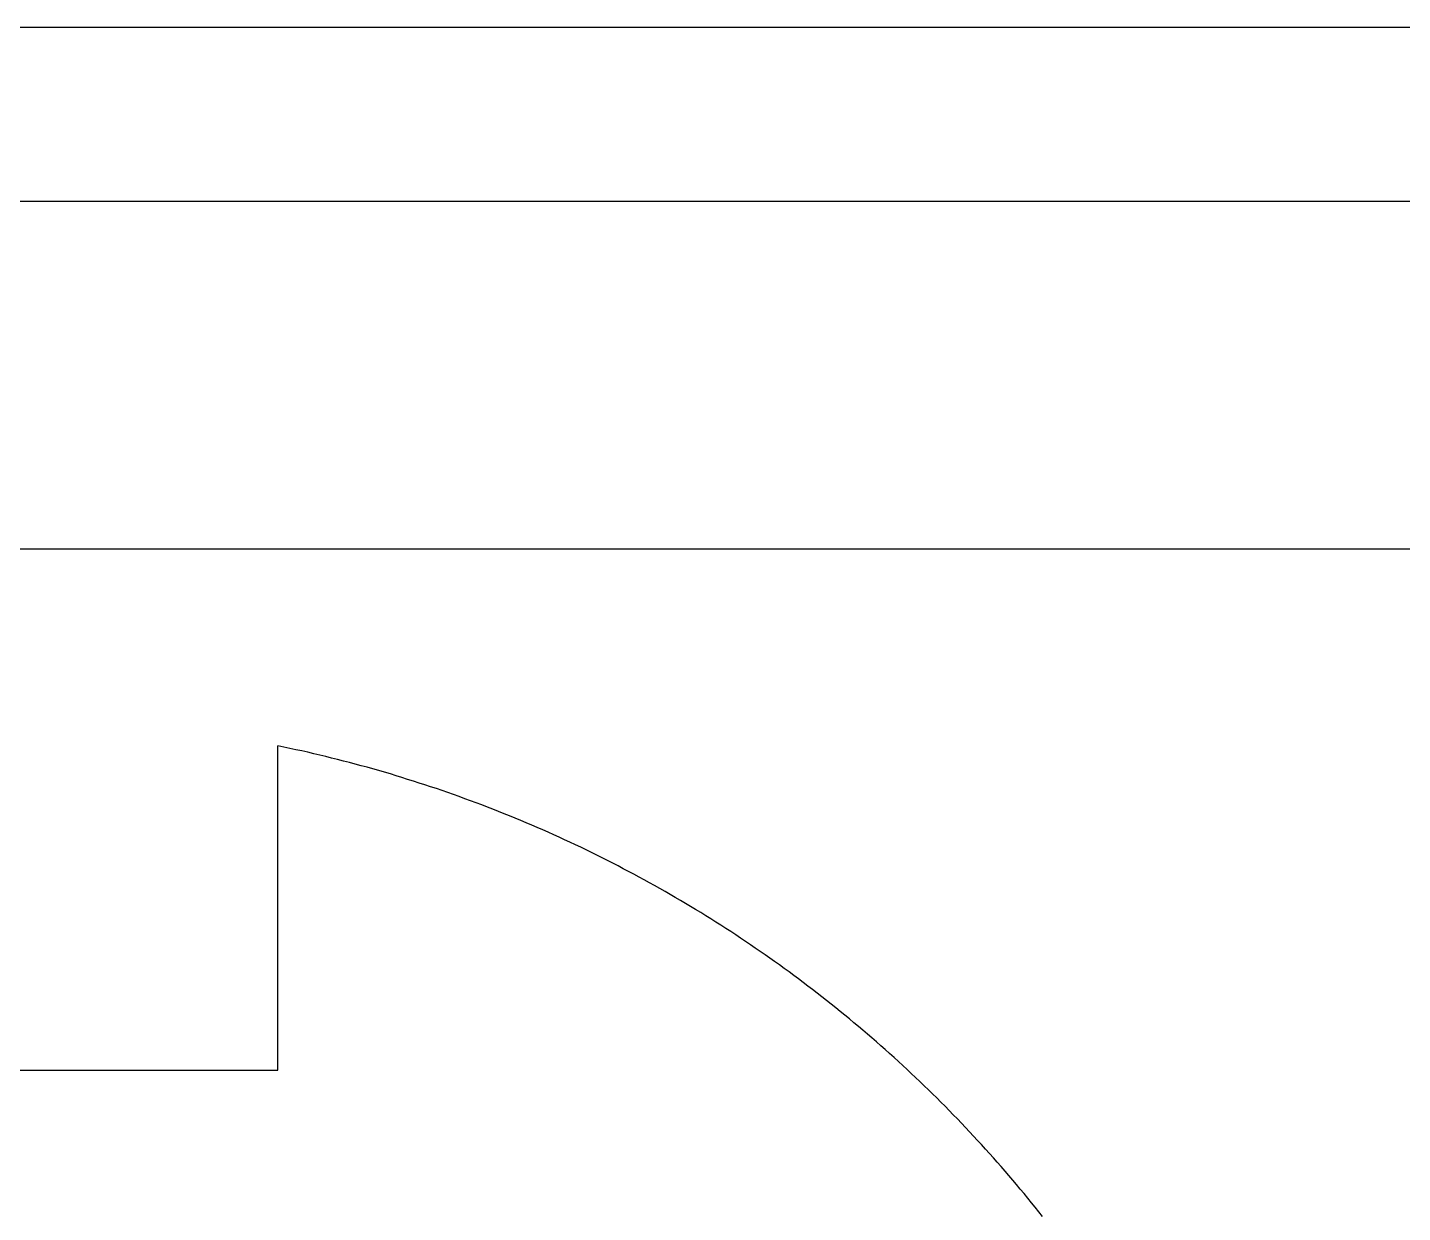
# Model space of a CAD drawing. Extents: x 0 to 279, y 0 to 212.
# Drawn here: x 51.11 to 67.24, y 33.45 to 47.36 of the extents above; entities that cross this region are included whole.
import ezdxf

# ---------------------------------------------------------------- set-up
doc = ezdxf.new("R2010")
doc.units = 0
doc.layers.add('LAYER_1', color=18, linetype='CONTINUOUS')

msp = doc.modelspace()

# ---------------------------------------------------------------- linework, layer by layer
at = {"layer": 'LAYER_1'}
for points in [[(69.254, 47.362), (66.154, 47.362), (63.054, 47.362), (59.96, 47.362), (58.417, 47.362), (56.878, 47.362), (55.344, 47.362), (53.815, 47.362), (52.292, 47.362), (50.775, 47.362)], [(50.775, 45.323), (52.292, 45.323), (53.815, 45.323), (55.344, 45.323), (56.878, 45.323), (58.417, 45.323), (59.96, 45.323), (63.054, 45.323), (66.154, 45.323), (69.254, 45.323)], [(50.775, 41.243), (52.292, 41.243), (53.815, 41.243), (55.344, 41.243), (56.878, 41.243), (58.417, 41.243), (59.96, 41.243), (63.054, 41.243), (66.154, 41.243), (69.254, 41.243)], [(50.987, 35.125), (51.131, 35.125), (51.274, 35.125), (51.345, 35.125), (51.416, 35.125), (51.487, 35.125), (51.558, 35.125), (51.628, 35.125), (51.698, 35.125), (51.768, 35.125), (51.838, 35.125), (51.907, 35.125), (51.975, 35.125), (52.009, 35.125), (52.043, 35.125), (52.077, 35.125), (52.111, 35.125), (52.144, 35.125), (52.178, 35.125), (52.211, 35.125), (52.244, 35.125), (52.277, 35.125), (52.31, 35.125), (52.342, 35.125), (52.375, 35.125), (52.407, 35.125), (52.439, 35.125), (52.471, 35.125), (52.503, 35.125), (52.534, 35.125), (52.565, 35.125), (52.597, 35.125), (52.627, 35.125), (52.658, 35.125), (52.689, 35.125), (52.719, 35.125), (52.749, 35.125), (52.779, 35.125), (52.808, 35.125), (52.838, 35.125), (52.867, 35.125), (52.896, 35.125), (52.924, 35.125), (52.953, 35.125), (52.981, 35.125), (53.009, 35.125), (53.036, 35.125), (53.063, 35.125), (53.09, 35.125), (53.117, 35.125), (53.144, 35.125), (53.17, 35.125), (53.196, 35.125), (53.221, 35.125), (53.247, 35.125), (53.272, 35.125), (53.296, 35.125), (53.321, 35.125), (53.345, 35.125), (53.368, 35.125), (53.392, 35.125), (53.415, 35.125), (53.437, 35.125), (53.46, 35.125), (53.482, 35.125), (53.504, 35.125), (53.525, 35.125), (53.546, 35.125), (53.566, 35.125), (53.587, 35.125), (53.606, 35.125), (53.626, 35.125), (53.645, 35.125), (53.664, 35.125), (53.682, 35.125), (53.7, 35.125), (53.718, 35.125), (53.735, 35.125), (53.751, 35.125), (53.768, 35.125), (53.784, 35.125), (53.799, 35.125), (53.814, 35.125), (53.829, 35.125), (53.843, 35.125), (53.857, 35.125), (53.87, 35.125), (53.883, 35.125), (53.895, 35.125), (53.907, 35.125), (53.919, 35.125), (53.93, 35.125), (53.94, 35.125), (53.95, 35.125), (53.96, 35.125), (53.969, 35.125), (53.978, 35.125), (53.982, 35.125), (53.986, 35.125), (53.99, 35.125), (53.994, 35.125), (53.997, 35.125), (54.001, 35.125), (54.004, 35.125), (54.007, 35.125), (54.011, 35.125), (54.014, 35.125), (54.016, 35.125), (54.019, 35.125), (54.022, 35.125), (54.024, 35.125), (54.027, 35.125), (54.029, 35.125), (54.031, 35.125), (54.033, 35.125), (54.035, 35.125), (54.037, 35.125), (54.038, 35.125), (54.04, 35.125), (54.041, 35.125), (54.042, 35.125), (54.043, 35.125), (54.044, 35.125), (54.045, 35.125), (54.045, 35.125), (54.046, 35.125), (54.046, 35.125), (54.046, 35.125), (54.047, 35.125), (54.047, 35.125), (54.047, 35.125), (54.047, 35.125), (54.047, 35.126), (54.047, 35.126), (54.047, 35.127), (54.047, 35.127), (54.047, 35.128), (54.047, 35.128), (54.047, 35.129), (54.047, 35.13), (54.047, 35.131), (54.047, 35.132), (54.047, 35.133), (54.047, 35.135), (54.047, 35.136), (54.047, 35.137), (54.047, 35.139), (54.047, 35.14), (54.047, 35.142), (54.047, 35.144), (54.047, 35.145), (54.047, 35.147), (54.047, 35.149), (54.047, 35.151), (54.047, 35.153), (54.047, 35.156), (54.047, 35.158), (54.047, 35.16), (54.047, 35.163), (54.047, 35.165), (54.047, 35.168), (54.047, 35.173), (54.047, 35.179), (54.047, 35.185), (54.047, 35.191), (54.047, 35.198), (54.047, 35.204), (54.047, 35.212), (54.047, 35.219), (54.047, 35.227), (54.047, 35.235), (54.047, 35.243), (54.047, 35.252), (54.047, 35.26), (54.047, 35.269), (54.047, 35.279), (54.047, 35.288), (54.047, 35.298), (54.047, 35.309), (54.047, 35.319), (54.047, 35.33), (54.047, 35.34), (54.047, 35.352), (54.047, 35.363), (54.047, 35.375), (54.047, 35.387), (54.047, 35.399), (54.047, 35.411), (54.047, 35.424), (54.047, 35.436), (54.047, 35.449), (54.047, 35.463), (54.047, 35.476), (54.047, 35.49), (54.047, 35.504), (54.047, 35.518), (54.047, 35.532), (54.047, 35.547), (54.047, 35.561), (54.047, 35.576), (54.047, 35.592), (54.047, 35.607), (54.047, 35.622), (54.047, 35.638), (54.047, 35.654), (54.047, 35.67), (54.047, 35.686), (54.047, 35.703), (54.047, 35.719), (54.047, 35.736), (54.047, 35.753), (54.047, 35.77), (54.047, 35.788), (54.047, 35.805), (54.047, 35.823), (54.047, 35.841), (54.047, 35.859), (54.047, 35.877), (54.047, 35.895), (54.047, 35.913), (54.047, 35.932), (54.047, 35.951), (54.047, 35.969), (54.047, 35.988), (54.047, 36.007), (54.047, 36.027), (54.047, 36.046), (54.047, 36.065), (54.047, 36.085), (54.047, 36.105), (54.047, 36.125), (54.047, 36.145), (54.047, 36.165), (54.047, 36.185), (54.047, 36.205), (54.047, 36.225), (54.047, 36.246), (54.047, 36.267), (54.047, 36.287), (54.047, 36.308), (54.047, 36.329), (54.047, 36.35), (54.047, 36.371), (54.047, 36.392), (54.047, 36.413), (54.047, 36.456), (54.047, 36.499), (54.047, 36.542), (54.047, 36.585), (54.047, 36.629), (54.047, 36.672), (54.047, 36.716), (54.047, 36.761), (54.047, 36.805), (54.047, 36.849), (54.047, 36.938), (54.047, 37.027), (54.047, 37.116), (54.047, 37.205), (54.047, 37.25), (54.047, 37.294), (54.047, 37.338), (54.047, 37.382), (54.047, 37.426), (54.047, 37.47), (54.047, 37.513), (54.047, 37.556), (54.047, 37.599), (54.047, 37.642), (54.047, 37.663), (54.047, 37.684), (54.047, 37.705), (54.047, 37.726), (54.047, 37.747), (54.047, 37.767), (54.047, 37.788), (54.047, 37.809), (54.047, 37.829), (54.047, 37.85), (54.047, 37.87), (54.047, 37.89), (54.047, 37.91), (54.047, 37.93), (54.047, 37.95), (54.047, 37.97), (54.047, 37.989), (54.047, 38.009), (54.047, 38.028), (54.047, 38.047), (54.047, 38.066), (54.047, 38.085), (54.047, 38.104), (54.047, 38.123), (54.047, 38.141), (54.047, 38.16), (54.047, 38.178), (54.047, 38.196), (54.047, 38.214), (54.047, 38.232), (54.047, 38.249), (54.047, 38.267), (54.047, 38.284), (54.047, 38.301), (54.047, 38.318), (54.047, 38.335), (54.047, 38.352), (54.047, 38.368), (54.047, 38.384), (54.047, 38.401), (54.047, 38.416), (54.047, 38.432), (54.047, 38.448), (54.047, 38.463), (54.047, 38.478), (54.047, 38.493), (54.047, 38.508), (54.047, 38.522), (54.047, 38.537), (54.047, 38.551), (54.047, 38.565), (54.047, 38.578), (54.047, 38.592), (54.047, 38.605), (54.047, 38.618), (54.047, 38.631), (54.047, 38.644), (54.047, 38.656), (54.047, 38.668), (54.047, 38.68), (54.047, 38.692), (54.047, 38.703), (54.047, 38.714), (54.047, 38.725), (54.047, 38.736), (54.047, 38.746), (54.047, 38.756), (54.047, 38.766), (54.047, 38.776), (54.047, 38.785), (54.047, 38.794), (54.047, 38.803), (54.047, 38.812), (54.047, 38.82), (54.047, 38.828), (54.047, 38.836), (54.047, 38.843), (54.047, 38.85), (54.047, 38.857), (54.047, 38.864), (54.047, 38.87), (54.047, 38.876), (54.047, 38.881), (54.047, 38.887), (54.047, 38.889), (54.047, 38.892), (54.047, 38.894), (54.047, 38.897), (54.047, 38.899), (54.047, 38.901), (54.047, 38.903), (54.047, 38.905), (54.047, 38.907), (54.047, 38.909), (54.047, 38.911), (54.047, 38.913), (54.047, 38.914), (54.047, 38.916), (54.047, 38.917), (54.047, 38.919), (54.047, 38.92), (54.047, 38.921), (54.047, 38.922), (54.047, 38.923), (54.047, 38.924), (54.047, 38.925), (54.047, 38.926), (54.047, 38.927), (54.047, 38.927), (54.047, 38.928), (54.047, 38.929), (54.047, 38.929), (54.047, 38.929), (54.047, 38.929), (54.047, 38.93), (54.047, 38.93)], [(63.021, 33.406), (62.978, 33.46), (62.934, 33.514), (62.891, 33.568), (62.847, 33.621), (62.803, 33.675), (62.759, 33.728), (62.715, 33.781), (62.67, 33.834), (62.625, 33.886), (62.58, 33.939), (62.535, 33.991), (62.489, 34.043), (62.443, 34.095), (62.397, 34.146), (62.351, 34.197), (62.305, 34.249), (62.258, 34.299), (62.211, 34.35), (62.164, 34.401), (62.116, 34.451), (62.069, 34.501), (62.021, 34.551), (61.973, 34.6), (61.924, 34.65), (61.876, 34.699), (61.827, 34.748), (61.778, 34.797), (61.729, 34.845), (61.68, 34.893), (61.63, 34.941), (61.58, 34.989), (61.53, 35.037), (61.48, 35.084), (61.43, 35.131), (61.379, 35.178), (61.328, 35.225), (61.277, 35.272), (61.226, 35.318), (61.174, 35.364), (61.122, 35.41), (61.07, 35.455), (61.018, 35.501), (60.966, 35.546), (60.913, 35.591), (60.86, 35.635), (60.807, 35.68), (60.754, 35.724), (60.701, 35.768), (60.647, 35.812), (60.593, 35.855), (60.54, 35.898), (60.485, 35.941), (60.431, 35.984), (60.376, 36.027), (60.322, 36.069), (60.267, 36.111), (60.211, 36.153), (60.156, 36.194), (60.1, 36.235), (60.045, 36.276), (59.989, 36.317), (59.933, 36.358), (59.876, 36.398), (59.82, 36.438), (59.763, 36.478), (59.706, 36.518), (59.649, 36.557), (59.592, 36.596), (59.534, 36.635), (59.476, 36.673), (59.419, 36.712), (59.361, 36.75), (59.302, 36.787), (59.244, 36.825), (59.185, 36.862), (59.127, 36.899), (59.068, 36.936), (59.009, 36.973), (58.949, 37.009), (58.89, 37.045), (58.83, 37.081), (58.77, 37.116), (58.71, 37.151), (58.65, 37.186), (58.59, 37.221), (58.529, 37.255), (58.468, 37.289), (58.407, 37.323), (58.346, 37.357), (58.285, 37.39), (58.224, 37.423), (58.162, 37.456), (58.1, 37.488), (58.039, 37.521), (57.977, 37.553), (57.914, 37.584), (57.852, 37.616), (57.789, 37.647), (57.727, 37.678), (57.664, 37.709), (57.601, 37.739), (57.537, 37.769), (57.474, 37.799), (57.41, 37.828), (57.347, 37.857), (57.283, 37.886), (57.219, 37.915), (57.155, 37.943), (57.09, 37.971), (57.026, 37.999), (56.961, 38.027), (56.896, 38.054), (56.832, 38.081), (56.766, 38.108), (56.701, 38.134), (56.636, 38.16), (56.57, 38.186), (56.505, 38.211), (56.439, 38.237), (56.373, 38.261), (56.307, 38.286), (56.24, 38.31), (56.174, 38.334), (56.107, 38.358), (56.041, 38.382), (55.974, 38.405), (55.907, 38.428), (55.839, 38.45), (55.772, 38.472), (55.705, 38.494), (55.637, 38.516), (55.569, 38.537), (55.502, 38.558), (55.434, 38.579), (55.366, 38.6), (55.297, 38.62), (55.229, 38.64), (55.16, 38.659), (55.092, 38.678), (55.023, 38.697), (54.954, 38.716), (54.885, 38.734), (54.816, 38.752), (54.746, 38.77), (54.677, 38.787), (54.607, 38.804), (54.538, 38.821), (54.468, 38.838), (54.398, 38.854), (54.328, 38.87), (54.258, 38.885), (54.187, 38.9), (54.117, 38.915), (54.047, 38.93)]]:
    msp.add_lwpolyline(points, dxfattribs=at)

doc.saveas('drawing.dxf')
